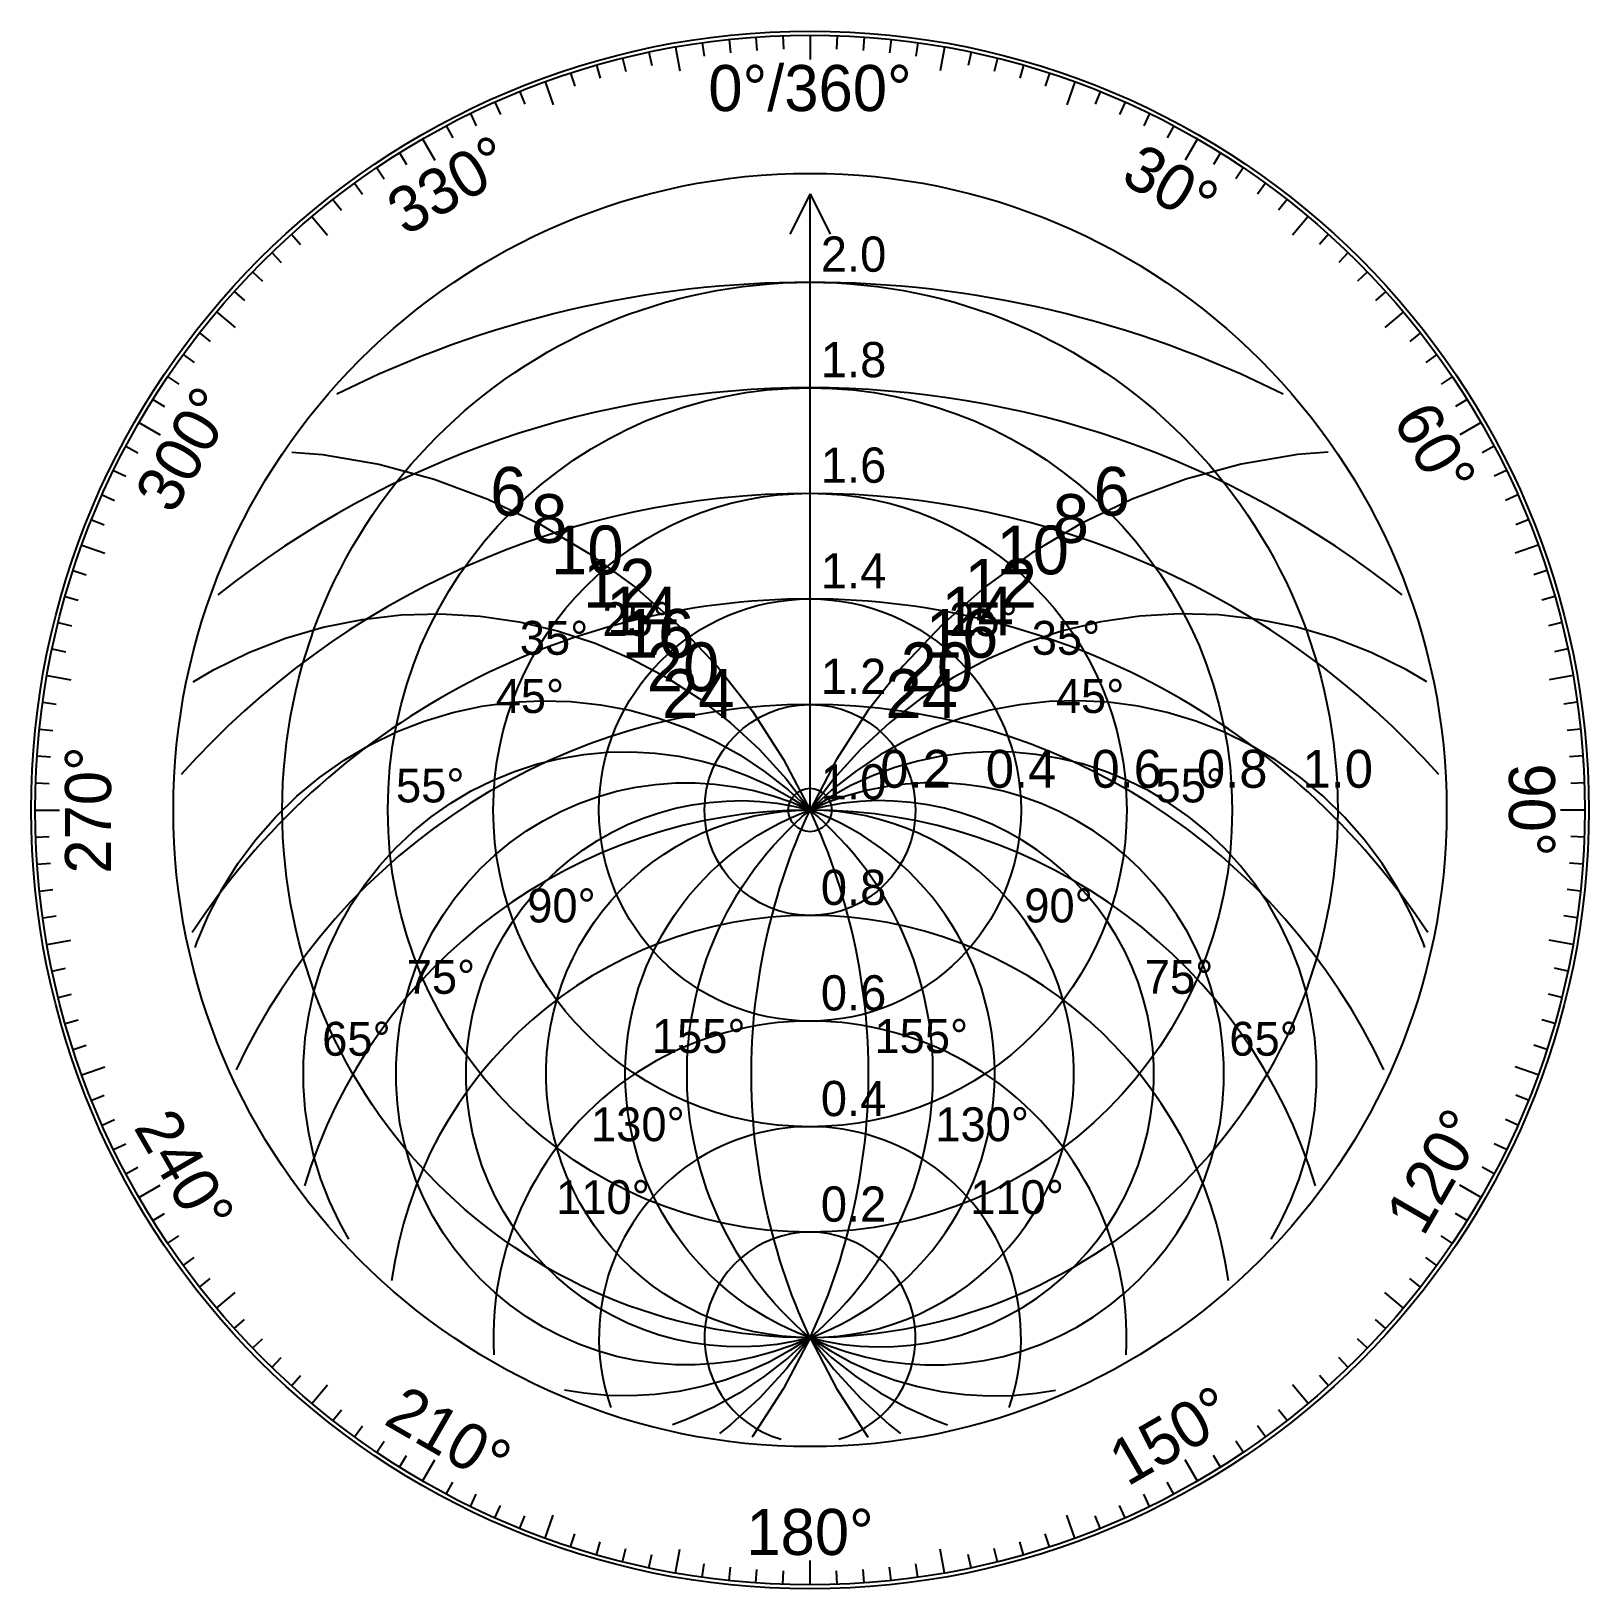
# Model space of a CAD drawing. Header units: metres. Extents: x -58 to 58, y -58 to 58.
import ezdxf
from ezdxf.enums import TextEntityAlignment as Align

# ---------------------------------------------------------------- set-up
doc = ezdxf.new("R2010")
doc.units = ezdxf.units.M
for name, color, linetype in [('CUT_REFERENCE', 1, 'Continuous'), ('ENGRAVE_AWA', 4, 'Continuous'), ('ENGRAVE_COMPASS', 7, 'Continuous'), ('ENGRAVE_TEXT', 7, 'Continuous')]:
    doc.layers.add(name, color=color, linetype=linetype)

msp = doc.modelspace()

# ---------------------------------------------------------------- linework, layer by layer
at = {"layer": 'CUT_REFERENCE'}
for radius in [57.5, 47, 1.6]:
    msp.add_circle((0, 0), radius, dxfattribs=at)
at = {"layer": 'ENGRAVE_AWA'}
for p, q in [((0, 45.5), (-1.5, 42.5)), ((0, 0), (0, 45.5)), ((0, 45.5), (1.5, 42.5)), ((-38.26, 26.43), (-35.99, 26.25)), ((-35.99, 26.25), (-31.83, 25.53)), ((-31.83, 25.53), (-27.75, 24.43)), ((31.83, 25.53), (27.75, 24.43)), ((35.99, 26.25), (31.83, 25.53)), ((38.26, 26.43), (35.99, 26.25)), ((-27.75, 24.43), (-23.79, 22.96)), ((27.75, 24.43), (23.79, 22.96)), ((-23.79, 22.96), (-19.98, 21.13)), ((23.79, 22.96), (19.98, 21.13)), ((-19.98, 21.13), (-16.35, 18.97)), ((19.98, 21.13), (16.35, 18.97)), ((-16.35, 18.97), (-12.94, 16.48)), ((16.35, 18.97), (12.94, 16.48)), ((-12.94, 16.48), (-9.77, 13.69)), ((12.94, 16.48), (9.77, 13.69)), ((-35.93, 13.5), (-33.07, 14.07)), ((-33.07, 14.07), (-30.18, 14.4)), ((-30.18, 14.4), (-27.27, 14.48)), ((-27.27, 14.48), (-24.36, 14.31)), ((-24.36, 14.31), (-21.48, 13.88)), ((-21.48, 13.88), (-18.64, 13.22)), ((21.48, 13.88), (18.64, 13.22)), ((24.36, 14.31), (21.48, 13.88)), ((27.27, 14.48), (24.36, 14.31)), ((30.18, 14.4), (27.27, 14.48)), ((33.07, 14.07), (30.18, 14.4)), ((35.93, 13.5), (33.07, 14.07)), ((-41.44, 11.63), (-38.72, 12.68)), ((-38.72, 12.68), (-35.93, 13.5)), ((-18.64, 13.22), (-15.87, 12.31)), ((-9.77, 13.69), (-6.86, 10.62)), ((9.77, 13.69), (6.86, 10.62)), ((18.64, 13.22), (15.87, 12.31)), ((38.72, 12.68), (35.93, 13.5)), ((41.44, 11.63), (38.72, 12.68)), ((-44.05, 10.35), (-41.44, 11.63)), ((-15.87, 12.31), (-13.19, 11.17)), ((15.87, 12.31), (13.19, 11.17)), ((44.05, 10.35), (41.44, 11.63)), ((-13.19, 11.17), (-10.62, 9.81)), ((-6.86, 10.62), (-4.25, 7.29)), ((6.86, 10.62), (4.25, 7.29)), ((13.19, 11.17), (10.62, 9.81)), ((-45.53, 9.46), (-44.05, 10.35)), ((-10.62, 9.81), (-8.18, 8.22)), ((10.62, 9.81), (8.18, 8.22)), ((45.53, 9.46), (44.05, 10.35)), ((-22.04, 7.95), (-19.85, 8.07)), ((-19.85, 8.07), (-17.65, 8.01)), ((-8.18, 8.22), (-5.87, 6.44)), ((8.18, 8.22), (5.87, 6.44)), ((19.85, 8.07), (17.65, 8.01)), ((22.04, 7.95), (19.85, 8.07)), ((-28.48, 6.56), (-26.37, 7.19)), ((-26.37, 7.19), (-24.22, 7.66)), ((-24.22, 7.66), (-22.04, 7.95)), ((-17.65, 8.01), (-15.46, 7.77)), ((-15.46, 7.77), (-13.3, 7.37)), ((-13.3, 7.37), (-11.18, 6.79)), ((-4.25, 7.29), (-1.96, 3.74)), ((4.25, 7.29), (1.96, 3.74)), ((13.3, 7.37), (11.18, 6.79)), ((15.46, 7.77), (13.3, 7.37)), ((17.65, 8.01), (15.46, 7.77)), ((24.22, 7.66), (22.04, 7.95)), ((26.37, 7.19), (24.22, 7.66)), ((28.48, 6.56), (26.37, 7.19)), ((-32.51, 4.79), (-30.53, 5.76)), ((-30.53, 5.76), (-28.48, 6.56)), ((-11.18, 6.79), (-9.11, 6.04)), ((-9.11, 6.04), (-7.1, 5.13)), ((-5.87, 6.44), (-3.73, 4.46)), ((5.87, 6.44), (3.73, 4.46)), ((9.11, 6.04), (7.1, 5.13)), ((11.18, 6.79), (9.11, 6.04)), ((30.53, 5.76), (28.48, 6.56)), ((32.51, 4.79), (30.53, 5.76)), ((-34.4, 3.68), (-32.51, 4.79)), ((-7.1, 5.13), (-5.18, 4.07)), ((7.1, 5.13), (5.18, 4.07)), ((34.4, 3.68), (32.51, 4.79)), ((-36.2, 2.41), (-34.4, 3.68)), ((-20.13, 3.4), (-18.43, 3.81)), ((-18.43, 3.81), (-16.69, 4.1)), ((-16.69, 4.1), (-14.94, 4.26)), ((-14.94, 4.26), (-13.18, 4.3)), ((-13.18, 4.3), (-11.43, 4.2)), ((-11.43, 4.2), (-9.68, 3.97)), ((-9.68, 3.97), (-7.96, 3.61)), ((-7.96, 3.61), (-6.27, 3.13)), ((-5.18, 4.07), (-3.35, 2.85)), ((-3.73, 4.46), (-1.77, 2.31)), ((-1.96, 3.74), (0, 0)), ((1.96, 3.74), (0, 0)), ((3.73, 4.46), (1.77, 2.31)), ((5.18, 4.07), (3.35, 2.85)), ((7.96, 3.61), (6.27, 3.13)), ((9.68, 3.97), (7.96, 3.61)), ((11.43, 4.2), (9.68, 3.97)), ((13.18, 4.3), (11.43, 4.2)), ((14.94, 4.26), (13.18, 4.3)), ((16.69, 4.1), (14.94, 4.26)), ((18.43, 3.81), (16.69, 4.1)), ((20.13, 3.4), (18.43, 3.81)), ((36.2, 2.41), (34.4, 3.68)), ((-37.89, 1.01), (-36.2, 2.41)), ((-23.43, 2.19), (-21.81, 2.85)), ((-21.81, 2.85), (-20.13, 3.4)), ((-6.27, 3.13), (-4.62, 2.52)), ((-4.62, 2.52), (-3.02, 1.8)), ((-3.35, 2.85), (-1.62, 1.49)), ((-1.77, 2.31), (0, 0)), ((1.77, 2.31), (0, 0)), ((3.35, 2.85), (1.62, 1.49)), ((4.62, 2.52), (3.02, 1.8)), ((6.27, 3.13), (4.62, 2.52)), ((21.81, 2.85), (20.13, 3.4)), ((23.43, 2.19), (21.81, 2.85)), ((37.89, 1.01), (36.2, 2.41)), ((-26.52, 0.51), (-25.01, 1.41)), ((-25.01, 1.41), (-23.43, 2.19)), ((-15.68, 0.98), (-14.28, 1.38)), ((-14.28, 1.38), (-12.85, 1.68)), ((-12.85, 1.68), (-11.4, 1.89)), ((-11.4, 1.89), (-9.94, 2)), ((-9.94, 2), (-8.48, 2.01)), ((-8.48, 2.01), (-7.02, 1.91)), ((-7.02, 1.91), (-5.57, 1.72)), ((-5.57, 1.72), (-4.14, 1.44)), ((-4.14, 1.44), (-2.73, 1.05)), ((-3.02, 1.8), (-1.48, 0.95)), ((-1.62, 1.49), (0, 0)), ((1.62, 1.49), (0, 0)), ((3.02, 1.8), (1.48, 0.95)), ((4.14, 1.44), (2.73, 1.05)), ((5.57, 1.72), (4.14, 1.44)), ((7.02, 1.91), (5.57, 1.72)), ((8.48, 2.01), (7.02, 1.91)), ((9.94, 2), (8.48, 2.01)), ((11.4, 1.89), (9.94, 2)), ((12.85, 1.68), (11.4, 1.89)), ((14.28, 1.38), (12.85, 1.68)), ((15.68, 0.98), (14.28, 1.38)), ((25.01, 1.41), (23.43, 2.19)), ((26.52, 0.51), (25.01, 1.41)), ((-39.47, -0.53), (-37.89, 1.01)), ((-27.96, -0.5), (-26.52, 0.51)), ((-18.4, -0.11), (-17.06, 0.48)), ((-17.06, 0.48), (-15.68, 0.98)), ((-11.13, -0.2), (-9.92, 0.13)), ((-9.92, 0.13), (-8.69, 0.39)), ((-8.69, 0.39), (-7.45, 0.56)), ((-7.45, 0.56), (-6.2, 0.66)), ((-6.2, 0.66), (-4.95, 0.69)), ((-4.95, 0.69), (-3.7, 0.63)), ((-3.7, 0.63), (-2.45, 0.5)), ((-2.73, 1.05), (-1.35, 0.57)), ((-2.45, 0.5), (-1.22, 0.29)), ((-1.48, 0.95), (0, 0)), ((-1.35, 0.57), (0, 0)), ((-1.22, 0.29), (0, 0)), ((-1.04, -0.03), (0, 0)), ((-0.57, -0.49), (0, 0)), ((1.48, 0.95), (0, 0)), ((1.35, 0.57), (0, 0)), ((1.22, 0.29), (0, 0)), ((1.04, -0.03), (0, 0)), ((0.57, -0.49), (0, 0)), ((2.45, 0.5), (1.22, 0.29)), ((2.73, 1.05), (1.35, 0.57)), ((3.7, 0.63), (2.45, 0.5)), ((4.95, 0.69), (3.7, 0.63)), ((6.2, 0.66), (4.95, 0.69)), ((7.45, 0.56), (6.2, 0.66)), ((8.69, 0.39), (7.45, 0.56)), ((9.92, 0.13), (8.69, 0.39)), ((11.13, -0.2), (9.92, 0.13)), ((17.06, 0.48), (15.68, 0.98)), ((18.4, -0.11), (17.06, 0.48)), ((27.96, -0.5), (26.52, 0.51)), ((39.47, -0.53), (37.89, 1.01)), ((-40.92, -2.18), (-39.47, -0.53)), ((-29.33, -1.61), (-27.96, -0.5)), ((-20.94, -1.55), (-19.69, -0.79)), ((-19.69, -0.79), (-18.4, -0.11)), ((-14.6, -1.63), (-13.47, -1.08)), ((-13.47, -1.08), (-12.31, -0.6)), ((-12.31, -0.6), (-11.13, -0.2)), ((-7.09, -1.34), (-6.12, -0.99)), ((-6.12, -0.99), (-5.13, -0.69)), ((-5.13, -0.69), (-4.12, -0.44)), ((-4.12, -0.44), (-3.1, -0.25)), ((-3.12, -1.44), (-2.36, -1.03)), ((-3.1, -0.25), (-2.07, -0.11)), ((-2.36, -1.03), (-1.59, -0.65)), ((-2.07, -0.11), (-1.04, -0.03)), ((-1.66, -1.53), (-1.12, -1)), ((-1.59, -0.65), (-0.8, -0.31)), ((-1.12, -1), (-0.57, -0.49)), ((-0.8, -0.31), (0, 0)), ((-0.56, -1.24), (-0.28, -0.62)), ((-0.28, -0.62), (0, 0)), ((0.8, -0.31), (0, 0)), ((0.28, -0.62), (0, 0)), ((0.56, -1.24), (0.28, -0.62)), ((1.12, -1), (0.57, -0.49)), ((1.59, -0.65), (0.8, -0.31)), ((2.07, -0.11), (1.04, -0.03)), ((1.66, -1.53), (1.12, -1)), ((2.36, -1.03), (1.59, -0.65)), ((3.1, -0.25), (2.07, -0.11)), ((3.12, -1.44), (2.36, -1.03)), ((4.12, -0.44), (3.1, -0.25)), ((5.13, -0.69), (4.12, -0.44)), ((6.12, -0.99), (5.13, -0.69)), ((7.09, -1.34), (6.12, -0.99)), ((12.31, -0.6), (11.13, -0.2)), ((13.47, -1.08), (12.31, -0.6)), ((14.6, -1.63), (13.47, -1.08)), ((19.69, -0.79), (18.4, -0.11)), ((20.94, -1.55), (19.69, -0.79)), ((29.33, -1.61), (27.96, -0.5)), ((40.92, -2.18), (39.47, -0.53)), ((-42.23, -3.95), (-40.92, -2.18)), ((-30.6, -2.81), (-29.33, -1.61)), ((-22.13, -2.4), (-20.94, -1.55)), ((-16.74, -2.93), (-15.69, -2.24)), ((-15.69, -2.24), (-14.6, -1.63)), ((-9.89, -2.7), (-8.98, -2.19)), ((-8.98, -2.19), (-8.05, -1.74)), ((-8.05, -1.74), (-7.09, -1.34)), ((-4.57, -2.34), (-3.85, -1.87)), ((-3.85, -1.87), (-3.12, -1.44)), ((-2.69, -2.62), (-2.19, -2.07)), ((-2.19, -2.07), (-1.66, -1.53)), ((-1.08, -2.5), (-0.82, -1.87)), ((-0.82, -1.87), (-0.56, -1.24)), ((0.82, -1.87), (0.56, -1.24)), ((1.08, -2.5), (0.82, -1.87)), ((2.19, -2.07), (1.66, -1.53)), ((2.69, -2.62), (2.19, -2.07)), ((3.85, -1.87), (3.12, -1.44)), ((4.57, -2.34), (3.85, -1.87)), ((8.05, -1.74), (7.09, -1.34)), ((8.98, -2.19), (8.05, -1.74)), ((9.89, -2.7), (8.98, -2.19)), ((15.69, -2.24), (14.6, -1.63)), ((16.74, -2.93), (15.69, -2.24)), ((22.13, -2.4), (20.94, -1.55)), ((30.6, -2.81), (29.33, -1.61)), ((42.23, -3.95), (40.92, -2.18)), ((-31.79, -4.11), (-30.6, -2.81)), ((-24.33, -4.33), (-23.26, -3.33)), ((-23.26, -3.33), (-22.13, -2.4)), ((-17.74, -3.67), (-16.74, -2.93)), ((-11.62, -3.84), (-10.77, -3.25)), ((-10.77, -3.25), (-9.89, -2.7)), ((-6.61, -3.92), (-5.95, -3.37)), ((-5.95, -3.37), (-5.27, -2.84)), ((-5.27, -2.84), (-4.57, -2.34)), ((-3.66, -3.78), (-3.18, -3.19)), ((-3.18, -3.19), (-2.69, -2.62)), ((-1.56, -3.78), (-1.33, -3.14)), ((-1.33, -3.14), (-1.08, -2.5)), ((1.33, -3.14), (1.08, -2.5)), ((1.56, -3.78), (1.33, -3.14)), ((3.18, -3.19), (2.69, -2.62)), ((3.66, -3.78), (3.18, -3.19)), ((5.27, -2.84), (4.57, -2.34)), ((5.95, -3.37), (5.27, -2.84)), ((6.61, -3.92), (5.95, -3.37)), ((10.77, -3.25), (9.89, -2.7)), ((11.62, -3.84), (10.77, -3.25)), ((17.74, -3.67), (16.74, -2.93)), ((23.26, -3.33), (22.13, -2.4)), ((24.33, -4.33), (23.26, -3.33)), ((31.79, -4.11), (30.6, -2.81)), ((-43.4, -5.81), (-42.23, -3.95)), ((-32.87, -5.5), (-31.79, -4.11)), ((-25.32, -5.4), (-24.33, -4.33)), ((-19.61, -5.35), (-18.7, -4.48)), ((-18.7, -4.48), (-17.74, -3.67)), ((-13.21, -5.17), (-12.43, -4.48)), ((-12.43, -4.48), (-11.62, -3.84)), ((-7.85, -5.11), (-7.24, -4.5)), ((-7.24, -4.5), (-6.61, -3.92)), ((-4.55, -4.99), (-4.11, -4.38)), ((-4.11, -4.38), (-3.66, -3.78)), ((-2.01, -5.07), (-1.79, -4.42)), ((-1.79, -4.42), (-1.56, -3.78)), ((1.79, -4.42), (1.56, -3.78)), ((2.01, -5.07), (1.79, -4.42)), ((4.11, -4.38), (3.66, -3.78)), ((4.55, -4.99), (4.11, -4.38)), ((7.24, -4.5), (6.61, -3.92)), ((7.85, -5.11), (7.24, -4.5)), ((12.43, -4.48), (11.62, -3.84)), ((13.21, -5.17), (12.43, -4.48)), ((18.7, -4.48), (17.74, -3.67)), ((19.61, -5.35), (18.7, -4.48)), ((25.32, -5.4), (24.33, -4.33)), ((32.87, -5.5), (31.79, -4.11)), ((43.4, -5.81), (42.23, -3.95)), ((-33.85, -6.96), (-32.87, -5.5)), ((-26.24, -6.53), (-25.32, -5.4)), ((-20.45, -6.27), (-19.61, -5.35)), ((-13.96, -5.89), (-13.21, -5.17)), ((-8.99, -6.39), (-8.43, -5.74)), ((-8.43, -5.74), (-7.85, -5.11)), ((-5.37, -6.25), (-4.97, -5.61)), ((-4.97, -5.61), (-4.55, -4.99)), ((-2.41, -6.37), (-2.22, -5.72)), ((-2.22, -5.72), (-2.01, -5.07)), ((2.22, -5.72), (2.01, -5.07)), ((2.41, -6.37), (2.22, -5.72)), ((4.97, -5.61), (4.55, -4.99)), ((5.37, -6.25), (4.97, -5.61)), ((8.43, -5.74), (7.85, -5.11)), ((8.99, -6.39), (8.43, -5.74)), ((13.96, -5.89), (13.21, -5.17)), ((20.45, -6.27), (19.61, -5.35)), ((26.24, -6.53), (25.32, -5.4)), ((33.85, -6.96), (32.87, -5.5)), ((-44.41, -7.76), (-43.4, -5.81)), ((-27.08, -7.73), (-26.24, -6.53)), ((-21.25, -7.24), (-20.45, -6.27)), ((-15.32, -7.45), (-14.66, -6.65)), ((-14.66, -6.65), (-13.96, -5.89)), ((-9.51, -7.07), (-8.99, -6.39)), ((-6.11, -7.55), (-5.75, -6.9)), ((-5.75, -6.9), (-5.37, -6.25)), ((-2.6, -7.02), (-2.41, -6.37)), ((2.6, -7.02), (2.41, -6.37)), ((5.75, -6.9), (5.37, -6.25)), ((6.11, -7.55), (5.75, -6.9)), ((9.51, -7.07), (8.99, -6.39)), ((14.66, -6.65), (13.96, -5.89)), ((15.32, -7.45), (14.66, -6.65)), ((21.25, -7.24), (20.45, -6.27)), ((27.08, -7.73), (26.24, -6.53)), ((44.41, -7.76), (43.4, -5.81)), ((-45.27, -9.79), (-44.41, -7.76)), ((-34.72, -8.48), (-33.85, -6.96)), ((-27.84, -8.98), (-27.08, -7.73)), ((-21.97, -8.26), (-21.25, -7.24)), ((-15.94, -8.28), (-15.32, -7.45)), ((-10.48, -8.48), (-10.01, -7.77)), ((-10.01, -7.77), (-9.51, -7.07)), ((-6.46, -8.22), (-6.11, -7.55)), ((-2.95, -8.34), (-2.78, -7.68)), ((-2.78, -7.68), (-2.6, -7.02)), ((2.78, -7.68), (2.6, -7.02)), ((2.95, -8.34), (2.78, -7.68)), ((6.46, -8.22), (6.11, -7.55)), ((10.01, -7.77), (9.51, -7.07)), ((10.48, -8.48), (10.01, -7.77)), ((15.94, -8.28), (15.32, -7.45)), ((21.97, -8.26), (21.25, -7.24)), ((27.84, -8.98), (27.08, -7.73)), ((34.72, -8.48), (33.85, -6.96)), ((45.27, -9.79), (44.41, -7.76)), ((-35.48, -10.07), (-34.72, -8.48)), ((-28.51, -10.28), (-27.84, -8.98)), ((-22.64, -9.32), (-21.97, -8.26)), ((-17.04, -10.04), (-16.51, -9.15)), ((-16.51, -9.15), (-15.94, -8.28)), ((-10.92, -9.22), (-10.48, -8.48)), ((-7.08, -9.59), (-6.78, -8.9)), ((-6.78, -8.9), (-6.46, -8.22)), ((-3.26, -9.67), (-3.11, -9)), ((-3.11, -9), (-2.95, -8.34)), ((3.11, -9), (2.95, -8.34)), ((3.26, -9.67), (3.11, -9)), ((6.78, -8.9), (6.46, -8.22)), ((7.08, -9.59), (6.78, -8.9)), ((10.92, -9.22), (10.48, -8.48)), ((16.51, -9.15), (15.94, -8.28)), ((17.04, -10.04), (16.51, -9.15)), ((22.64, -9.32), (21.97, -8.26)), ((28.51, -10.28), (27.84, -8.98)), ((35.48, -10.07), (34.72, -8.48)), ((-45.38, -10.14), (-45.27, -9.79)), ((-36.11, -11.71), (-35.48, -10.07)), ((-29.09, -11.62), (-28.51, -10.28)), ((-23.24, -10.42), (-22.64, -9.32)), ((-17.52, -10.96), (-17.04, -10.04)), ((-11.71, -10.75), (-11.33, -9.98)), ((-11.33, -9.98), (-10.92, -9.22)), ((-7.63, -10.99), (-7.36, -10.29)), ((-7.36, -10.29), (-7.08, -9.59)), ((-3.53, -11.01), (-3.4, -10.34)), ((-3.4, -10.34), (-3.26, -9.67)), ((3.4, -10.34), (3.26, -9.67)), ((3.53, -11.01), (3.4, -10.34)), ((7.36, -10.29), (7.08, -9.59)), ((7.63, -10.99), (7.36, -10.29)), ((11.33, -9.98), (10.92, -9.22)), ((11.71, -10.75), (11.33, -9.98)), ((17.52, -10.96), (17.04, -10.04)), ((23.24, -10.42), (22.64, -9.32)), ((29.09, -11.62), (28.51, -10.28)), ((36.11, -11.71), (35.48, -10.07)), ((45.38, -10.14), (45.27, -9.79)), ((-23.76, -11.56), (-23.24, -10.42)), ((-17.95, -11.91), (-17.52, -10.96)), ((-12.06, -11.53), (-11.71, -10.75)), ((-7.87, -11.71), (-7.63, -10.99)), ((-3.65, -11.68), (-3.53, -11.01)), ((3.65, -11.68), (3.53, -11.01)), ((7.87, -11.71), (7.63, -10.99)), ((12.06, -11.53), (11.71, -10.75)), ((17.95, -11.91), (17.52, -10.96)), ((23.76, -11.56), (23.24, -10.42)), ((-36.63, -13.39), (-36.11, -11.71)), ((-29.58, -13), (-29.09, -11.62)), ((-24.22, -12.72), (-23.76, -11.56)), ((-18.32, -12.87), (-17.95, -11.91)), ((-12.65, -13.14), (-12.37, -12.33)), ((-12.37, -12.33), (-12.06, -11.53)), ((-8.28, -13.15), (-8.09, -12.43)), ((-8.09, -12.43), (-7.87, -11.71)), ((-3.86, -13.02), (-3.76, -12.35)), ((-3.76, -12.35), (-3.65, -11.68)), ((3.76, -12.35), (3.65, -11.68)), ((3.86, -13.02), (3.76, -12.35)), ((8.09, -12.43), (7.87, -11.71)), ((8.28, -13.15), (8.09, -12.43)), ((12.37, -12.33), (12.06, -11.53)), ((12.65, -13.14), (12.37, -12.33)), ((18.32, -12.87), (17.95, -11.91)), ((24.22, -12.72), (23.76, -11.56)), ((29.58, -13), (29.09, -11.62)), ((36.63, -13.39), (36.11, -11.71)), ((-37.01, -15.11), (-36.63, -13.39)), ((-29.97, -14.41), (-29.58, -13)), ((-24.6, -13.91), (-24.22, -12.72)), ((-18.65, -13.86), (-18.32, -12.87)), ((-12.89, -13.97), (-12.65, -13.14)), ((-8.46, -13.88), (-8.28, -13.15)), ((-4.04, -14.38), (-3.95, -13.7)), ((-3.95, -13.7), (-3.86, -13.02)), ((3.95, -13.7), (3.86, -13.02)), ((4.04, -14.38), (3.95, -13.7)), ((8.46, -13.88), (8.28, -13.15)), ((12.89, -13.97), (12.65, -13.14)), ((18.65, -13.86), (18.32, -12.87)), ((24.6, -13.91), (24.22, -12.72)), ((29.97, -14.41), (29.58, -13)), ((37.01, -15.11), (36.63, -13.39)), ((-30.27, -15.84), (-29.97, -14.41)), ((-24.91, -15.13), (-24.6, -13.91)), ((-19.14, -15.87), (-18.92, -14.86)), ((-18.92, -14.86), (-18.65, -13.86)), ((-13.28, -15.64), (-13.1, -14.8)), ((-13.1, -14.8), (-12.89, -13.97)), ((-8.75, -15.36), (-8.61, -14.62)), ((-8.61, -14.62), (-8.46, -13.88)), ((-4.11, -15.05), (-4.04, -14.38)), ((4.11, -15.05), (4.04, -14.38)), ((8.61, -14.62), (8.46, -13.88)), ((8.75, -15.36), (8.61, -14.62)), ((13.1, -14.8), (12.89, -13.97)), ((13.28, -15.64), (13.1, -14.8)), ((18.92, -14.86), (18.65, -13.86)), ((19.14, -15.87), (18.92, -14.86)), ((24.91, -15.13), (24.6, -13.91)), ((30.27, -15.84), (29.97, -14.41)), ((-37.27, -16.85), (-37.01, -15.11)), ((-30.46, -17.29), (-30.27, -15.84)), ((-25.14, -16.36), (-24.91, -15.13)), ((-19.31, -16.89), (-19.14, -15.87)), ((-13.42, -16.48), (-13.28, -15.64)), ((-8.86, -16.1), (-8.75, -15.36)), ((-4.22, -16.41), (-4.17, -15.73)), ((-4.17, -15.73), (-4.11, -15.05)), ((4.17, -15.73), (4.11, -15.05)), ((4.22, -16.41), (4.17, -15.73)), ((8.86, -16.1), (8.75, -15.36)), ((13.42, -16.48), (13.28, -15.64)), ((19.31, -16.89), (19.14, -15.87)), ((25.14, -16.36), (24.91, -15.13)), ((30.46, -17.29), (30.27, -15.84)), ((37.27, -16.85), (37.01, -15.11)), ((-37.4, -18.6), (-37.27, -16.85)), ((-25.3, -17.6), (-25.14, -16.36)), ((-19.42, -17.92), (-19.31, -16.89)), ((-13.53, -17.34), (-13.42, -16.48)), ((-9.01, -17.6), (-8.95, -16.85)), ((-8.95, -16.85), (-8.86, -16.1)), ((-4.29, -17.78), (-4.26, -17.09)), ((-4.26, -17.09), (-4.22, -16.41)), ((4.26, -17.09), (4.22, -16.41)), ((4.29, -17.78), (4.26, -17.09)), ((8.95, -16.85), (8.86, -16.1)), ((9.01, -17.6), (8.95, -16.85)), ((13.53, -17.34), (13.42, -16.48)), ((19.42, -17.92), (19.31, -16.89)), ((25.3, -17.6), (25.14, -16.36)), ((37.4, -18.6), (37.27, -16.85)), ((-30.56, -18.75), (-30.46, -17.29)), ((-25.38, -18.85), (-25.3, -17.6)), ((-19.47, -18.96), (-19.42, -17.92)), ((-13.64, -19.05), (-13.6, -18.19)), ((-13.6, -18.19), (-13.53, -17.34)), ((-9.08, -19.1), (-9.06, -18.35)), ((-9.06, -18.35), (-9.01, -17.6)), ((-4.31, -18.46), (-4.29, -17.78)), ((4.31, -18.46), (4.29, -17.78)), ((9.06, -18.35), (9.01, -17.6)), ((9.08, -19.1), (9.06, -18.35)), ((13.6, -18.19), (13.53, -17.34)), ((13.64, -19.05), (13.6, -18.19)), ((19.47, -18.96), (19.42, -17.92)), ((25.38, -18.85), (25.3, -17.6)), ((30.56, -18.75), (30.46, -17.29)), ((-37.4, -20.36), (-37.4, -18.6)), ((-30.56, -20.21), (-30.56, -18.75)), ((-25.38, -20.11), (-25.38, -18.85)), ((-19.47, -20), (-19.47, -18.96)), ((-13.64, -19.91), (-13.64, -19.05)), ((-9.08, -19.86), (-9.08, -19.1)), ((-4.32, -19.14), (-4.31, -18.46)), ((-4.32, -19.82), (-4.32, -19.14)), ((4.32, -19.14), (4.31, -18.46)), ((4.32, -19.82), (4.32, -19.14)), ((9.08, -19.86), (9.08, -19.1)), ((13.64, -19.91), (13.64, -19.05)), ((19.47, -20), (19.47, -18.96)), ((25.38, -20.11), (25.38, -18.85)), ((30.56, -20.21), (30.56, -18.75)), ((37.4, -20.36), (37.4, -18.6)), ((-37.27, -22.11), (-37.4, -20.36)), ((-30.46, -21.67), (-30.56, -20.21)), ((-25.3, -21.36), (-25.38, -20.11)), ((-19.42, -21.03), (-19.47, -20)), ((-13.6, -20.77), (-13.64, -19.91)), ((-9.06, -20.61), (-9.08, -19.86)), ((-9.01, -21.36), (-9.06, -20.61)), ((-4.31, -20.5), (-4.32, -19.82)), ((-4.29, -21.18), (-4.31, -20.5)), ((4.29, -21.18), (4.31, -20.5)), ((4.31, -20.5), (4.32, -19.82)), ((9.01, -21.36), (9.06, -20.61)), ((9.06, -20.61), (9.08, -19.86)), ((13.6, -20.77), (13.64, -19.91)), ((19.42, -21.03), (19.47, -20)), ((25.3, -21.36), (25.38, -20.11)), ((30.46, -21.67), (30.56, -20.21)), ((37.27, -22.11), (37.4, -20.36)), ((-30.27, -23.12), (-30.46, -21.67)), ((-25.14, -22.6), (-25.3, -21.36)), ((-19.31, -22.06), (-19.42, -21.03)), ((-13.53, -21.62), (-13.6, -20.77)), ((-13.42, -22.47), (-13.53, -21.62)), ((-8.95, -22.11), (-9.01, -21.36)), ((-4.26, -21.86), (-4.29, -21.18)), ((4.26, -21.86), (4.29, -21.18)), ((8.95, -22.11), (9.01, -21.36)), ((13.42, -22.47), (13.53, -21.62)), ((13.53, -21.62), (13.6, -20.77)), ((19.31, -22.06), (19.42, -21.03)), ((25.14, -22.6), (25.3, -21.36)), ((30.27, -23.12), (30.46, -21.67)), ((-37.01, -23.85), (-37.27, -22.11)), ((-24.91, -23.83), (-25.14, -22.6)), ((-19.14, -23.09), (-19.31, -22.06)), ((-13.28, -23.32), (-13.42, -22.47)), ((-8.86, -22.85), (-8.95, -22.11)), ((-8.75, -23.6), (-8.86, -22.85)), ((-4.22, -22.54), (-4.26, -21.86)), ((-4.17, -23.22), (-4.22, -22.54)), ((4.17, -23.22), (4.22, -22.54)), ((4.22, -22.54), (4.26, -21.86)), ((8.75, -23.6), (8.86, -22.85)), ((8.86, -22.85), (8.95, -22.11)), ((13.28, -23.32), (13.42, -22.47)), ((19.14, -23.09), (19.31, -22.06)), ((24.91, -23.83), (25.14, -22.6)), ((37.01, -23.85), (37.27, -22.11)), ((-36.63, -25.57), (-37.01, -23.85)), ((-29.97, -24.55), (-30.27, -23.12)), ((-24.6, -25.04), (-24.91, -23.83)), ((-18.92, -24.1), (-19.14, -23.09)), ((-18.65, -25.1), (-18.92, -24.1)), ((-13.1, -24.16), (-13.28, -23.32)), ((-8.61, -24.34), (-8.75, -23.6)), ((-4.11, -23.9), (-4.17, -23.22)), ((-4.04, -24.58), (-4.11, -23.9)), ((4.04, -24.58), (4.11, -23.9)), ((4.11, -23.9), (4.17, -23.22)), ((8.61, -24.34), (8.75, -23.6)), ((13.1, -24.16), (13.28, -23.32)), ((18.65, -25.1), (18.92, -24.1)), ((18.92, -24.1), (19.14, -23.09)), ((24.6, -25.04), (24.91, -23.83)), ((29.97, -24.55), (30.27, -23.12)), ((36.63, -25.57), (37.01, -23.85)), ((-29.58, -25.96), (-29.97, -24.55)), ((-24.22, -26.24), (-24.6, -25.04)), ((-18.32, -26.09), (-18.65, -25.1)), ((-12.89, -24.99), (-13.1, -24.16)), ((-12.65, -25.81), (-12.89, -24.99)), ((-8.46, -25.07), (-8.61, -24.34)), ((-8.28, -25.81), (-8.46, -25.07)), ((-3.95, -25.26), (-4.04, -24.58)), ((-3.86, -25.93), (-3.95, -25.26)), ((3.86, -25.93), (3.95, -25.26)), ((3.95, -25.26), (4.04, -24.58)), ((8.28, -25.81), (8.46, -25.07)), ((8.46, -25.07), (8.61, -24.34)), ((12.65, -25.81), (12.89, -24.99)), ((12.89, -24.99), (13.1, -24.16)), ((18.32, -26.09), (18.65, -25.1)), ((24.22, -26.24), (24.6, -25.04)), ((29.58, -25.96), (29.97, -24.55)), ((-36.11, -27.25), (-36.63, -25.57)), ((-29.09, -27.34), (-29.58, -25.96)), ((-23.76, -27.4), (-24.22, -26.24)), ((-17.95, -27.05), (-18.32, -26.09)), ((-12.37, -26.63), (-12.65, -25.81)), ((-8.09, -26.53), (-8.28, -25.81)), ((-3.76, -26.61), (-3.86, -25.93)), ((3.76, -26.61), (3.86, -25.93)), ((8.09, -26.53), (8.28, -25.81)), ((12.37, -26.63), (12.65, -25.81)), ((17.95, -27.05), (18.32, -26.09)), ((23.76, -27.4), (24.22, -26.24)), ((29.09, -27.34), (29.58, -25.96)), ((36.11, -27.25), (36.63, -25.57)), ((-35.48, -28.89), (-36.11, -27.25)), ((-28.51, -28.68), (-29.09, -27.34)), ((-23.24, -28.54), (-23.76, -27.4)), ((-17.52, -28), (-17.95, -27.05)), ((-12.06, -27.43), (-12.37, -26.63)), ((-11.71, -28.21), (-12.06, -27.43)), ((-7.87, -27.25), (-8.09, -26.53)), ((-7.63, -27.96), (-7.87, -27.25)), ((-3.65, -27.28), (-3.76, -26.61)), ((-3.53, -27.95), (-3.65, -27.28)), ((3.53, -27.95), (3.65, -27.28)), ((3.65, -27.28), (3.76, -26.61)), ((7.63, -27.96), (7.87, -27.25)), ((7.87, -27.25), (8.09, -26.53)), ((11.71, -28.21), (12.06, -27.43)), ((12.06, -27.43), (12.37, -26.63)), ((17.52, -28), (17.95, -27.05)), ((23.24, -28.54), (23.76, -27.4)), ((28.51, -28.68), (29.09, -27.34)), ((35.48, -28.89), (36.11, -27.25)), ((-27.84, -29.98), (-28.51, -28.68)), ((-22.64, -29.64), (-23.24, -28.54)), ((-17.04, -28.92), (-17.52, -28)), ((-11.33, -28.98), (-11.71, -28.21)), ((-7.36, -28.67), (-7.63, -27.96)), ((-7.08, -29.37), (-7.36, -28.67)), ((-3.4, -28.62), (-3.53, -27.95)), ((-3.26, -29.29), (-3.4, -28.62)), ((3.26, -29.29), (3.4, -28.62)), ((3.4, -28.62), (3.53, -27.95)), ((7.08, -29.37), (7.36, -28.67)), ((7.36, -28.67), (7.63, -27.96)), ((11.33, -28.98), (11.71, -28.21)), ((17.04, -28.92), (17.52, -28)), ((22.64, -29.64), (23.24, -28.54)), ((27.84, -29.98), (28.51, -28.68)), ((-34.72, -30.47), (-35.48, -28.89)), ((-21.97, -30.7), (-22.64, -29.64)), ((-16.51, -29.81), (-17.04, -28.92)), ((-15.94, -30.68), (-16.51, -29.81)), ((-10.92, -29.74), (-11.33, -28.98)), ((-10.48, -30.47), (-10.92, -29.74)), ((-6.78, -30.05), (-7.08, -29.37)), ((-3.11, -29.95), (-3.26, -29.29)), ((3.11, -29.95), (3.26, -29.29)), ((6.78, -30.05), (7.08, -29.37)), ((10.48, -30.47), (10.92, -29.74)), ((10.92, -29.74), (11.33, -28.98)), ((15.94, -30.68), (16.51, -29.81)), ((16.51, -29.81), (17.04, -28.92)), ((21.97, -30.7), (22.64, -29.64)), ((34.72, -30.47), (35.48, -28.89)), ((-34.04, -31.68), (-34.72, -30.47)), ((-27.08, -31.23), (-27.84, -29.98)), ((-21.25, -31.72), (-21.97, -30.7)), ((-15.32, -31.51), (-15.94, -30.68)), ((-10.01, -31.19), (-10.48, -30.47)), ((-6.46, -30.73), (-6.78, -30.05)), ((-6.11, -31.4), (-6.46, -30.73)), ((-2.95, -30.62), (-3.11, -29.95)), ((-2.78, -31.28), (-2.95, -30.62)), ((2.78, -31.28), (2.95, -30.62)), ((2.95, -30.62), (3.11, -29.95)), ((6.11, -31.4), (6.46, -30.73)), ((6.46, -30.73), (6.78, -30.05)), ((10.01, -31.19), (10.48, -30.47)), ((15.32, -31.51), (15.94, -30.68)), ((21.25, -31.72), (21.97, -30.7)), ((27.08, -31.23), (27.84, -29.98)), ((34.04, -31.68), (34.72, -30.47)), ((-26.24, -32.42), (-27.08, -31.23)), ((-20.45, -32.69), (-21.25, -31.72)), ((-14.66, -32.31), (-15.32, -31.51)), ((-9.51, -31.89), (-10.01, -31.19)), ((-8.99, -32.57), (-9.51, -31.89)), ((-5.75, -32.06), (-6.11, -31.4)), ((-5.37, -32.71), (-5.75, -32.06)), ((-2.6, -31.93), (-2.78, -31.28)), ((-2.41, -32.59), (-2.6, -31.93)), ((2.41, -32.59), (2.6, -31.93)), ((2.6, -31.93), (2.78, -31.28)), ((5.37, -32.71), (5.75, -32.06)), ((5.75, -32.06), (6.11, -31.4)), ((8.99, -32.57), (9.51, -31.89)), ((9.51, -31.89), (10.01, -31.19)), ((14.66, -32.31), (15.32, -31.51)), ((20.45, -32.69), (21.25, -31.72)), ((26.24, -32.42), (27.08, -31.23)), ((-25.32, -33.56), (-26.24, -32.42)), ((-19.61, -33.61), (-20.45, -32.69)), ((-13.96, -33.07), (-14.66, -32.31)), ((-13.21, -33.79), (-13.96, -33.07)), ((-8.43, -33.22), (-8.99, -32.57)), ((-7.85, -33.85), (-8.43, -33.22)), ((-4.97, -33.35), (-5.37, -32.71)), ((-4.55, -33.97), (-4.97, -33.35)), ((-2.22, -33.24), (-2.41, -32.59)), ((-2.01, -33.89), (-2.22, -33.24)), ((2.01, -33.89), (2.22, -33.24)), ((2.22, -33.24), (2.41, -32.59)), ((4.55, -33.97), (4.97, -33.35)), ((4.97, -33.35), (5.37, -32.71)), ((7.85, -33.85), (8.43, -33.22)), ((8.43, -33.22), (8.99, -32.57)), ((13.21, -33.79), (13.96, -33.07)), ((13.96, -33.07), (14.66, -32.31)), ((19.61, -33.61), (20.45, -32.69)), ((25.32, -33.56), (26.24, -32.42)), ((-24.33, -34.63), (-25.32, -33.56)), ((-18.7, -34.48), (-19.61, -33.61)), ((-17.74, -35.29), (-18.7, -34.48)), ((-12.43, -34.47), (-13.21, -33.79)), ((-11.62, -35.12), (-12.43, -34.47)), ((-7.24, -34.46), (-7.85, -33.85)), ((-6.61, -35.04), (-7.24, -34.46)), ((-4.11, -34.58), (-4.55, -33.97)), ((-1.79, -34.54), (-2.01, -33.89)), ((1.79, -34.54), (2.01, -33.89)), ((4.11, -34.58), (4.55, -33.97)), ((6.61, -35.04), (7.24, -34.46)), ((7.24, -34.46), (7.85, -33.85)), ((11.62, -35.12), (12.43, -34.47)), ((12.43, -34.47), (13.21, -33.79)), ((17.74, -35.29), (18.7, -34.48)), ((18.7, -34.48), (19.61, -33.61)), ((24.33, -34.63), (25.32, -33.56)), ((-23.26, -35.63), (-24.33, -34.63)), ((-22.13, -36.56), (-23.26, -35.63)), ((-16.74, -36.03), (-17.74, -35.29)), ((-10.77, -35.71), (-11.62, -35.12)), ((-5.95, -35.59), (-6.61, -35.04)), ((-5.27, -36.12), (-5.95, -35.59)), ((-3.66, -35.18), (-4.11, -34.58)), ((-3.18, -35.77), (-3.66, -35.18)), ((-1.56, -35.18), (-1.79, -34.54)), ((-1.33, -35.82), (-1.56, -35.18)), ((1.33, -35.82), (1.56, -35.18)), ((1.56, -35.18), (1.79, -34.54)), ((3.18, -35.77), (3.66, -35.18)), ((3.66, -35.18), (4.11, -34.58)), ((5.27, -36.12), (5.95, -35.59)), ((5.95, -35.59), (6.61, -35.04)), ((10.77, -35.71), (11.62, -35.12)), ((16.74, -36.03), (17.74, -35.29)), ((22.13, -36.56), (23.26, -35.63)), ((23.26, -35.63), (24.33, -34.63)), ((-20.94, -37.41), (-22.13, -36.56)), ((-15.69, -36.72), (-16.74, -36.03)), ((-14.6, -37.33), (-15.69, -36.72)), ((-9.89, -36.26), (-10.77, -35.71)), ((-8.98, -36.76), (-9.89, -36.26)), ((-8.05, -37.22), (-8.98, -36.76)), ((-4.57, -36.62), (-5.27, -36.12)), ((-3.85, -37.08), (-4.57, -36.62)), ((-2.69, -36.34), (-3.18, -35.77)), ((-2.19, -36.89), (-2.69, -36.34)), ((-1.08, -36.45), (-1.33, -35.82)), ((-0.82, -37.09), (-1.08, -36.45)), ((0.82, -37.09), (1.08, -36.45)), ((1.08, -36.45), (1.33, -35.82)), ((2.19, -36.89), (2.69, -36.34)), ((2.69, -36.34), (3.18, -35.77)), ((3.85, -37.08), (4.57, -36.62)), ((4.57, -36.62), (5.27, -36.12)), ((8.05, -37.22), (8.98, -36.76)), ((8.98, -36.76), (9.89, -36.26)), ((9.89, -36.26), (10.77, -35.71)), ((14.6, -37.33), (15.69, -36.72)), ((15.69, -36.72), (16.74, -36.03)), ((20.94, -37.41), (22.13, -36.56)), ((-19.69, -38.17), (-20.94, -37.41)), ((-13.47, -37.88), (-14.6, -37.33)), ((-12.31, -38.36), (-13.47, -37.88)), ((-7.09, -37.62), (-8.05, -37.22)), ((-6.12, -37.97), (-7.09, -37.62)), ((-3.12, -37.52), (-3.85, -37.08)), ((-2.36, -37.93), (-3.12, -37.52)), ((-1.59, -38.3), (-2.36, -37.93)), ((-1.66, -37.43), (-2.19, -36.89)), ((-1.12, -37.96), (-1.66, -37.43)), ((-0.56, -37.71), (-0.82, -37.09)), ((-0.28, -38.34), (-0.56, -37.71)), ((0.28, -38.34), (0.56, -37.71)), ((0.56, -37.71), (0.82, -37.09)), ((1.12, -37.96), (1.66, -37.43)), ((1.59, -38.3), (2.36, -37.93)), ((1.66, -37.43), (2.19, -36.89)), ((2.36, -37.93), (3.12, -37.52)), ((3.12, -37.52), (3.85, -37.08)), ((6.12, -37.97), (7.09, -37.62)), ((7.09, -37.62), (8.05, -37.22)), ((12.31, -38.36), (13.47, -37.88)), ((13.47, -37.88), (14.6, -37.33)), ((19.69, -38.17), (20.94, -37.41)), ((-18.4, -38.85), (-19.69, -38.17)), ((-17.06, -39.44), (-18.4, -38.85)), ((-11.13, -38.76), (-12.31, -38.36)), ((-9.92, -39.09), (-11.13, -38.76)), ((-8.69, -39.34), (-9.92, -39.09)), ((-5.13, -38.27), (-6.12, -37.97)), ((-4.12, -38.52), (-5.13, -38.27)), ((-3.1, -38.71), (-4.12, -38.52)), ((-2.07, -38.85), (-3.1, -38.71)), ((-1.04, -38.93), (-2.07, -38.85)), ((0, -38.96), (-1.96, -42.7)), ((0, -38.96), (-1.77, -41.27)), ((0, -38.96), (-1.62, -40.45)), ((-0.8, -38.65), (-1.59, -38.3)), ((0, -38.96), (-1.48, -39.91)), ((0, -38.96), (-1.35, -39.53)), ((0, -38.96), (-1.22, -39.24)), ((-0.57, -38.47), (-1.12, -37.96)), ((0, -38.96), (-1.04, -38.93)), ((0, -38.96), (-0.8, -38.65)), ((0, -38.96), (-0.57, -38.47)), ((0, -38.96), (-0.28, -38.34)), ((0, -38.96), (0.28, -38.34)), ((0, -38.96), (0.57, -38.47)), ((0, -38.96), (0.8, -38.65)), ((0, -38.96), (1.04, -38.93)), ((0, -38.96), (1.96, -42.7)), ((0, -38.96), (1.77, -41.27)), ((0, -38.96), (1.62, -40.45)), ((0, -38.96), (1.48, -39.91)), ((0, -38.96), (1.35, -39.53)), ((0, -38.96), (1.22, -39.24)), ((0.57, -38.47), (1.12, -37.96)), ((0.8, -38.65), (1.59, -38.3)), ((1.04, -38.93), (2.07, -38.85)), ((2.07, -38.85), (3.1, -38.71)), ((3.1, -38.71), (4.12, -38.52)), ((4.12, -38.52), (5.13, -38.27)), ((5.13, -38.27), (6.12, -37.97)), ((8.69, -39.34), (9.92, -39.09)), ((9.92, -39.09), (11.13, -38.76)), ((11.13, -38.76), (12.31, -38.36)), ((17.06, -39.44), (18.4, -38.85)), ((18.4, -38.85), (19.69, -38.17)), ((-15.68, -39.93), (-17.06, -39.44)), ((-14.28, -40.34), (-15.68, -39.93)), ((-7.45, -39.52), (-8.69, -39.34)), ((-6.2, -39.62), (-7.45, -39.52)), ((-4.95, -39.64), (-6.2, -39.62)), ((-3.7, -39.59), (-4.95, -39.64)), ((-2.73, -40.01), (-4.14, -40.4)), ((-2.45, -39.45), (-3.7, -39.59)), ((-1.48, -39.91), (-3.02, -40.76)), ((-1.35, -39.53), (-2.73, -40.01)), ((-1.22, -39.24), (-2.45, -39.45)), ((1.22, -39.24), (2.45, -39.45)), ((1.35, -39.53), (2.73, -40.01)), ((1.48, -39.91), (3.02, -40.76)), ((2.45, -39.45), (3.7, -39.59)), ((2.73, -40.01), (4.14, -40.4)), ((3.7, -39.59), (4.95, -39.64)), ((4.95, -39.64), (6.2, -39.62)), ((6.2, -39.62), (7.45, -39.52)), ((7.45, -39.52), (8.69, -39.34)), ((14.28, -40.34), (15.68, -39.93)), ((15.68, -39.93), (17.06, -39.44)), ((-12.85, -40.64), (-14.28, -40.34)), ((-11.4, -40.85), (-12.85, -40.64)), ((-9.94, -40.95), (-11.4, -40.85)), ((-8.48, -40.96), (-9.94, -40.95)), ((-7.02, -40.87), (-8.48, -40.96)), ((-5.57, -40.68), (-7.02, -40.87)), ((-4.14, -40.4), (-5.57, -40.68)), ((-3.02, -40.76), (-4.62, -41.48)), ((-1.77, -41.27), (-3.73, -43.42)), ((-1.62, -40.45), (-3.35, -41.81)), ((1.62, -40.45), (3.35, -41.81)), ((1.77, -41.27), (3.73, -43.42)), ((3.02, -40.76), (4.62, -41.48)), ((4.14, -40.4), (5.57, -40.68)), ((5.57, -40.68), (7.02, -40.87)), ((7.02, -40.87), (8.48, -40.96)), ((8.48, -40.96), (9.94, -40.95)), ((9.94, -40.95), (11.4, -40.85)), ((11.4, -40.85), (12.85, -40.64)), ((12.85, -40.64), (14.28, -40.34)), ((-6.27, -42.09), (-7.96, -42.57)), ((-4.62, -41.48), (-6.27, -42.09)), ((-3.35, -41.81), (-5.18, -43.02)), ((3.35, -41.81), (5.18, -43.02)), ((4.62, -41.48), (6.27, -42.09)), ((6.27, -42.09), (7.96, -42.57)), ((-16.69, -43.06), (-18.12, -42.82)), ((-14.94, -43.22), (-16.69, -43.06)), ((-13.18, -43.25), (-14.94, -43.22)), ((-11.43, -43.16), (-13.18, -43.25)), ((-9.68, -42.93), (-11.43, -43.16)), ((-7.96, -42.57), (-9.68, -42.93)), ((-5.18, -43.02), (-7.1, -44.09)), ((-3.73, -43.42), (-5.87, -45.4)), ((-1.96, -42.7), (-4.25, -46.25)), ((1.96, -42.7), (4.25, -46.25)), ((3.73, -43.42), (5.87, -45.4)), ((5.18, -43.02), (7.1, -44.09)), ((7.96, -42.57), (9.68, -42.93)), ((9.68, -42.93), (11.43, -43.16)), ((11.43, -43.16), (13.18, -43.25)), ((13.18, -43.25), (14.94, -43.22)), ((14.94, -43.22), (16.69, -43.06)), ((16.69, -43.06), (18.12, -42.82)), ((-7.1, -44.09), (-9.11, -45)), ((7.1, -44.09), (9.11, -45)), ((-9.11, -45), (-10.16, -45.38)), ((-5.87, -45.4), (-6.67, -46.02)), ((5.87, -45.4), (6.67, -46.02)), ((9.11, -45), (10.16, -45.38)), ((-4.25, -46.25), (-4.29, -46.3)), ((4.25, -46.25), (4.29, -46.3))]:
    msp.add_line(p, q, dxfattribs=at)
for radius in [38.96, 31.17, 23.38, 15.58, 7.79]:
    msp.add_circle((0, 0), radius, dxfattribs=at)
for radius, start, end in [(77.92, 63.3598, 116.6402), (70.13, 51.4481, 128.5519), (62.33, 41.859, 138.141), (54.54, 33.2534, 146.7466), (46.75, 25.0283, 154.9717), (38.96, 16.7191, 163.2809), (31.17, 7.7355, 172.2645), (23.38, 356.9122, 183.0878), (15.58, 340.6827, 199.3173), (7.79, 285.9295, 254.0705)]:
    msp.add_arc((0, -38.96), radius, start, end, dxfattribs=at)
at = {"layer": 'ENGRAVE_COMPASS'}
for p, q in [((-7.96, 56.64), (-7.82, 55.65)), ((-5.98, 56.89), (-5.87, 55.89)), ((-3.99, 57.06), (-3.92, 56.06)), ((-2, 57.17), (-1.96, 56.17)), ((0, 57.2), (0, 55.4)), ((2, 57.17), (1.96, 56.17)), ((3.99, 57.06), (3.92, 56.06)), ((5.98, 56.89), (5.87, 55.89)), ((7.96, 56.64), (7.82, 55.65)), ((-13.84, 55.5), (-13.6, 54.53)), ((-11.89, 55.95), (-11.68, 54.97)), ((-9.93, 56.33), (-9.62, 54.56)), ((9.93, 56.33), (9.62, 54.56)), ((11.89, 55.95), (11.68, 54.97)), ((13.84, 55.5), (13.6, 54.53)), ((-17.68, 54.4), (-17.37, 53.45)), ((-15.77, 54.98), (-15.49, 54.02)), ((15.77, 54.98), (15.49, 54.02)), ((17.68, 54.4), (17.37, 53.45)), ((-21.43, 53.03), (-21.05, 52.11)), ((-19.56, 53.75), (-18.95, 52.06)), ((19.56, 53.75), (18.95, 52.06)), ((21.43, 53.03), (21.05, 52.11)), ((-23.27, 52.25), (-22.86, 51.34)), ((23.27, 52.25), (22.86, 51.34)), ((-25.07, 51.41), (-24.64, 50.51)), ((25.07, 51.41), (24.64, 50.51)), ((-28.6, 49.54), (-27.7, 47.98)), ((-26.85, 50.5), (-26.38, 49.62)), ((26.85, 50.5), (26.38, 49.62)), ((28.6, 49.54), (27.7, 47.98)), ((-30.31, 48.51), (-29.78, 47.66)), ((30.31, 48.51), (29.78, 47.66)), ((-31.99, 47.42), (-31.43, 46.59)), ((31.99, 47.42), (31.43, 46.59)), ((-33.62, 46.28), (-33.03, 45.47)), ((33.62, 46.28), (33.03, 45.47)), ((-35.22, 45.07), (-34.6, 44.29)), ((35.22, 45.07), (34.6, 44.29)), ((-36.77, 43.82), (-35.61, 42.44)), ((36.77, 43.82), (35.61, 42.44)), ((-38.27, 42.51), (-37.61, 41.76)), ((38.27, 42.51), (37.61, 41.76)), ((-39.73, 41.15), (-39.04, 40.43)), ((39.73, 41.15), (39.04, 40.43)), ((-41.15, 39.73), (-40.43, 39.04)), ((41.15, 39.73), (40.43, 39.04)), ((-42.51, 38.27), (-41.76, 37.61)), ((42.51, 38.27), (41.76, 37.61)), ((-43.82, 36.77), (-42.44, 35.61)), ((43.82, 36.77), (42.44, 35.61)), ((-45.07, 35.22), (-44.29, 34.6)), ((45.07, 35.22), (44.29, 34.6)), ((-46.28, 33.62), (-45.47, 33.03)), ((46.28, 33.62), (45.47, 33.03)), ((-47.42, 31.99), (-46.59, 31.43)), ((47.42, 31.99), (46.59, 31.43)), ((-48.51, 30.31), (-47.66, 29.78)), ((48.51, 30.31), (47.66, 29.78)), ((-49.54, 28.6), (-47.98, 27.7)), ((49.54, 28.6), (47.98, 27.7)), ((-50.5, 26.85), (-49.62, 26.38)), ((50.5, 26.85), (49.62, 26.38)), ((-51.41, 25.07), (-50.51, 24.64)), ((51.41, 25.07), (50.51, 24.64)), ((-52.25, 23.27), (-51.34, 22.86)), ((52.25, 23.27), (51.34, 22.86)), ((-53.03, 21.43), (-52.11, 21.05)), ((53.03, 21.43), (52.11, 21.05)), ((-53.75, 19.56), (-52.06, 18.95)), ((53.75, 19.56), (52.06, 18.95)), ((-54.4, 17.68), (-53.45, 17.37)), ((54.4, 17.68), (53.45, 17.37)), ((-54.98, 15.77), (-54.02, 15.49)), ((54.98, 15.77), (54.02, 15.49)), ((-55.5, 13.84), (-54.53, 13.6)), ((55.5, 13.84), (54.53, 13.6)), ((-55.95, 11.89), (-54.97, 11.68)), ((55.95, 11.89), (54.97, 11.68)), ((-56.33, 9.93), (-54.56, 9.62)), ((56.33, 9.93), (54.56, 9.62)), ((-56.64, 7.96), (-55.65, 7.82)), ((56.64, 7.96), (55.65, 7.82)), ((-56.89, 5.98), (-55.89, 5.87)), ((56.89, 5.98), (55.89, 5.87)), ((-57.06, 3.99), (-56.06, 3.92)), ((57.06, 3.99), (56.06, 3.92)), ((-57.17, 2), (-56.17, 1.96)), ((57.17, 2), (56.17, 1.96)), ((57.2, 0), (55.4, 0)), ((-57.2, 0), (-55.4, 0)), ((-57.17, -2), (-56.17, -1.96)), ((57.17, -2), (56.17, -1.96)), ((-57.06, -3.99), (-56.06, -3.92)), ((57.06, -3.99), (56.06, -3.92)), ((-56.89, -5.98), (-55.89, -5.87)), ((56.89, -5.98), (55.89, -5.87)), ((-56.64, -7.96), (-55.65, -7.82)), ((56.64, -7.96), (55.65, -7.82)), ((-56.33, -9.93), (-54.56, -9.62)), ((56.33, -9.93), (54.56, -9.62)), ((-55.95, -11.89), (-54.97, -11.68)), ((55.95, -11.89), (54.97, -11.68)), ((-55.5, -13.84), (-54.53, -13.6)), ((55.5, -13.84), (54.53, -13.6)), ((-54.98, -15.77), (-54.02, -15.49)), ((54.98, -15.77), (54.02, -15.49)), ((-54.4, -17.68), (-53.45, -17.37)), ((54.4, -17.68), (53.45, -17.37)), ((-53.75, -19.56), (-52.06, -18.95)), ((53.75, -19.56), (52.06, -18.95)), ((-53.03, -21.43), (-52.11, -21.05)), ((53.03, -21.43), (52.11, -21.05)), ((-52.25, -23.27), (-51.34, -22.86)), ((52.25, -23.27), (51.34, -22.86)), ((-51.41, -25.07), (-50.51, -24.64)), ((51.41, -25.07), (50.51, -24.64)), ((-50.5, -26.85), (-49.62, -26.38)), ((50.5, -26.85), (49.62, -26.38)), ((-49.54, -28.6), (-47.98, -27.7)), ((49.54, -28.6), (47.98, -27.7)), ((-48.51, -30.31), (-47.66, -29.78)), ((48.51, -30.31), (47.66, -29.78)), ((-47.42, -31.99), (-46.59, -31.43)), ((47.42, -31.99), (46.59, -31.43)), ((-46.28, -33.62), (-45.47, -33.03)), ((46.28, -33.62), (45.47, -33.03)), ((-45.07, -35.22), (-44.29, -34.6)), ((-43.82, -36.77), (-42.44, -35.61)), ((43.82, -36.77), (42.44, -35.61)), ((45.07, -35.22), (44.29, -34.6)), ((-42.51, -38.27), (-41.76, -37.61)), ((42.51, -38.27), (41.76, -37.61)), ((-41.15, -39.73), (-40.43, -39.04)), ((41.15, -39.73), (40.43, -39.04)), ((-39.73, -41.15), (-39.04, -40.43)), ((39.73, -41.15), (39.04, -40.43)), ((-38.27, -42.51), (-37.61, -41.76)), ((-36.77, -43.82), (-35.61, -42.44)), ((36.77, -43.82), (35.61, -42.44)), ((38.27, -42.51), (37.61, -41.76)), ((-35.22, -45.07), (-34.6, -44.29)), ((35.22, -45.07), (34.6, -44.29)), ((-33.62, -46.28), (-33.03, -45.47)), ((33.62, -46.28), (33.03, -45.47)), ((-31.99, -47.42), (-31.43, -46.59)), ((31.99, -47.42), (31.43, -46.59)), ((-30.31, -48.51), (-29.78, -47.66)), ((-28.6, -49.54), (-27.7, -47.98)), ((28.6, -49.54), (27.7, -47.98)), ((30.31, -48.51), (29.78, -47.66)), ((-26.85, -50.5), (-26.38, -49.62)), ((-25.07, -51.41), (-24.64, -50.51)), ((25.07, -51.41), (24.64, -50.51)), ((26.85, -50.5), (26.38, -49.62)), ((-23.27, -52.25), (-22.86, -51.34)), ((23.27, -52.25), (22.86, -51.34)), ((-21.43, -53.03), (-21.05, -52.11)), ((-19.56, -53.75), (-18.95, -52.06)), ((19.56, -53.75), (18.95, -52.06)), ((21.43, -53.03), (21.05, -52.11)), ((-17.68, -54.4), (-17.37, -53.45)), ((-15.77, -54.98), (-15.49, -54.02)), ((15.77, -54.98), (15.49, -54.02)), ((17.68, -54.4), (17.37, -53.45)), ((-13.84, -55.5), (-13.6, -54.53)), ((-11.89, -55.95), (-11.68, -54.97)), ((-9.93, -56.33), (-9.62, -54.56)), ((9.93, -56.33), (9.62, -54.56)), ((11.89, -55.95), (11.68, -54.97)), ((13.84, -55.5), (13.6, -54.53)), ((-7.96, -56.64), (-7.82, -55.65)), ((-5.98, -56.89), (-5.87, -55.89)), ((-3.99, -57.06), (-3.92, -56.06)), ((-2, -57.17), (-1.96, -56.17)), ((0, -57.2), (0, -55.4)), ((2, -57.17), (1.96, -56.17)), ((3.99, -57.06), (3.92, -56.06)), ((5.98, -56.89), (5.87, -55.89)), ((7.96, -56.64), (7.82, -55.65))]:
    msp.add_line(p, q, dxfattribs=at)
msp.add_circle((0, 0), 57.2, dxfattribs=at)

# ---------------------------------------------------------------- texts
at = {"layer": 'ENGRAVE_TEXT'}
for s, height, p in [('0°/360°', 3.4, (0, 53.3)), ('6', 3.6, (-22.27, 23.53)), ('6', 3.6, (22.27, 23.53)), ('8', 3.6, (-19.26, 21.52)), ('8', 3.6, (19.26, 21.52)), ('10', 3.6, (-16.44, 19.2)), ('10', 3.6, (16.44, 19.2)), ('12', 3.6, (-14.08, 16.74)), ('12', 3.6, (14.08, 16.74)), ('14', 3.6, (-12.37, 14.69)), ('14', 3.6, (12.37, 14.69)), ('16', 3.6, (-11.22, 13.04)), ('16', 3.6, (11.22, 13.04)), ('20', 3.6, (-9.37, 10.57)), ('20', 3.6, (9.37, 10.57)), ('24', 3.6, (-8.25, 8.6)), ('24', 3.6, (8.25, 8.6)), ('180°', 3.4, (0, -53.3))]:
    msp.add_text(s, height=height, dxfattribs=at).set_placement(p, align=Align.MIDDLE_CENTER)
for s, rotation, p in [('330°', -330, (-26.65, 46.16)), ('30°', -30, (26.65, 46.16)), ('300°', -300, (-46.16, 26.65)), ('60°', -60, (46.16, 26.65)), ('270°', -270, (-53.3, 0)), ('90°', -90, (53.3, 0)), ('240°', -60, (-46.16, -26.65)), ('120°', 60, (46.16, -26.65)), ('210°', -30, (-26.65, -46.16)), ('150°', 30, (26.65, -46.16))]:
    msp.add_text(s, height=3.4, rotation=rotation, dxfattribs=at).set_placement(p, align=Align.MIDDLE_CENTER)
for s, p in [('2.0', (0.8, 38.96)), ('1.8', (0.8, 31.17)), ('1.6', (0.8, 23.38)), ('1.4', (0.8, 15.58)), ('1.2', (0.8, 7.79)), ('1.0', (0.8, 0)), ('0.8', (0.8, -7.79)), ('0.6', (0.8, -15.58)), ('0.4', (0.8, -23.38)), ('0.2', (0.8, -31.17))]:
    msp.add_text(s, height=2.6, dxfattribs=at).set_placement(p, align=Align.BOTTOM_LEFT)
for s, p in [('25°', (-10.27, 14.09)), ('35°', (-16.37, 12.71)), ('45°', (-18.15, 8.41)), ('55°', (-25.51, 1.81)), ('90°', (-15.82, -7.05)), ('75°', (-24.72, -12.32)), ('65°', (-30.96, -16.89)), ('155°', (-4.76, -16.69)), ('130°', (-9.25, -23.2)), ('110°', (-11.83, -28.58))]:
    msp.add_text(s, height=2.5, dxfattribs=at).set_placement(p, align=Align.MIDDLE_RIGHT)
for s, p in [('25°', (10.27, 14.09)), ('35°', (16.37, 12.71)), ('45°', (18.15, 8.41)), ('55°', (25.51, 1.81)), ('90°', (15.82, -7.05)), ('75°', (24.72, -12.32)), ('155°', (4.76, -16.69)), ('65°', (30.96, -16.89)), ('130°', (9.25, -23.2)), ('110°', (11.83, -28.58))]:
    msp.add_text(s, height=2.5, dxfattribs=at).set_placement(p, align=Align.MIDDLE_LEFT)
for s, p in [('0.2', (7.79, 0.8)), ('0.4', (15.58, 0.8)), ('0.6', (23.38, 0.8)), ('0.8', (31.17, 0.8)), ('1.0', (38.96, 0.8))]:
    msp.add_text(s, height=2.8, dxfattribs=at).set_placement(p, align=Align.BOTTOM_CENTER)

doc.saveas('drawing.dxf')
